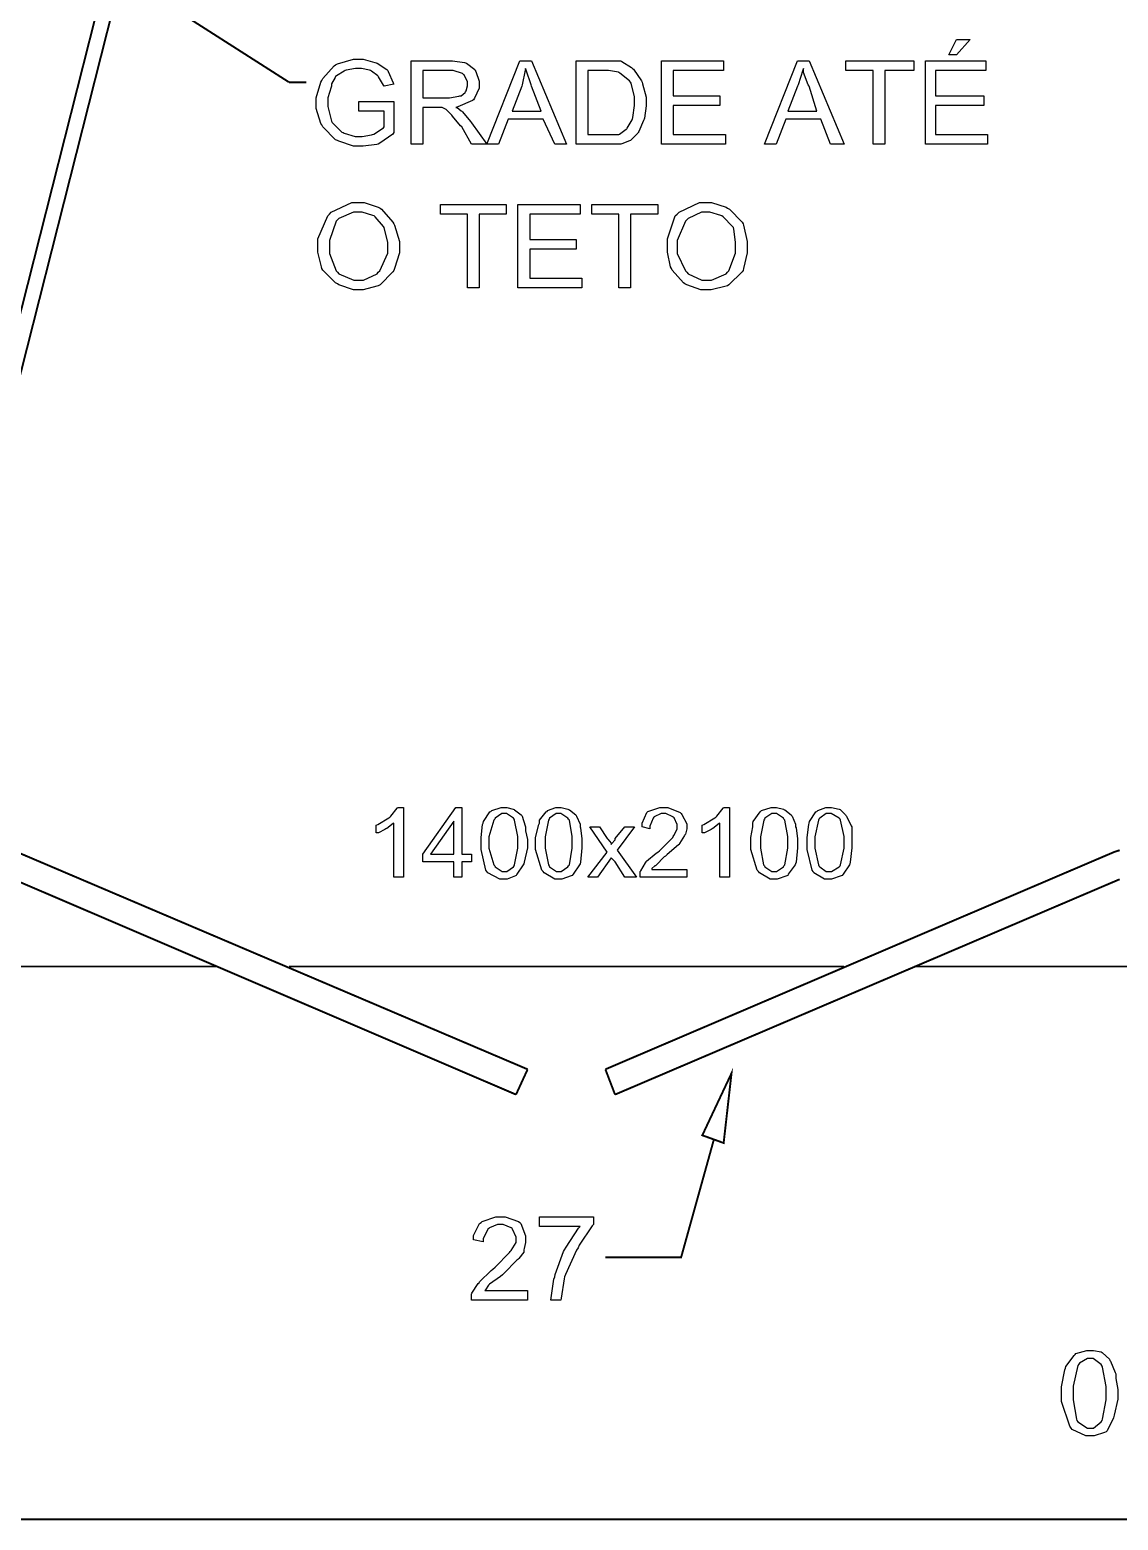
# Model space of a CAD drawing. Header units: metres. Extents: x -593 to 248, y 430 to 1024.
# Drawn here: x 4.02 to 27.8, y 624.34 to 656.92 of the extents above; entities that cross this region are included whole.
import ezdxf

# ---------------------------------------------------------------- set-up
doc = ezdxf.new("R2010")
doc.units = ezdxf.units.M
doc.header["$MEASUREMENT"] = 0
for name, color, linetype in [('C00-00-00-BLACK', 7, 'Continuous'), ('C00-7E-FF', 150, 'Continuous'), ('CFF-7E-00', 30, 'Continuous')]:
    doc.layers.add(name, color=color, linetype=linetype)

msp = doc.modelspace()

# ---------------------------------------------------------------- linework, layer by layer
at = {"layer": 'C00-00-00-BLACK', "const_width": 0.0423}
for points in [[(1.583, 641.913), (6.673, 662.004)], [(1.921, 641.913), (7.011, 662.004)], [(9.685, 655.774), (10.065, 655.774)], [(14.899, 634.199), (3.747, 638.946)], [(16.598, 634.199), (27.708, 638.946)], [(27.708, 638.946), (27.835, 638.988)], [(3.662, 638.353), (14.645, 633.647)], [(27.835, 638.353), (16.809, 633.647)], [(-36.544, 636.446), (8.115, 636.446)], [(9.685, 636.446), (21.812, 636.446)], [(23.34, 636.446), (49.422, 636.446)], [(14.645, 633.647), (14.899, 634.199)], [(16.809, 633.647), (16.598, 634.199)], [(61.511, 624.365), (-48.633, 624.365)]]:
    msp.add_lwpolyline(points, dxfattribs=at)
at = {"layer": 'C00-7E-FF', "const_width": 0.0423}
for points in [[(1.455, 661.031), (9.685, 655.774)], [(18.971, 632.673), (18.252, 630.087), (16.598, 630.087)]]:
    msp.add_lwpolyline(points, dxfattribs=at)
msp.add_lwpolyline([(18.716, 632.757), (19.354, 634.114), (19.182, 632.589), (18.716, 632.757)], close=True, dxfattribs=at)
at = {"layer": 'C00-7E-FF'}
msp.add_lwpolyline([(18.716, 632.757), (19.354, 634.114), (19.182, 632.589), (18.716, 632.757)], close=True, dxfattribs=at)
at = {"layer": 'CFF-7E-00'}
for points in [[(24.104, 656.369), (24.272, 656.707), (24.57, 656.707), (24.272, 656.369), (24.104, 656.369)], [(11.21, 655.139), (11.21, 655.35), (11.972, 655.35), (11.972, 654.673), (11.95, 654.641), (11.666, 654.441), (11.634, 654.42), (11.601, 654.41), (11.308, 654.377), (11.21, 654.377), (11.093, 654.377), (10.777, 654.483), (10.745, 654.503), (10.701, 654.514), (10.424, 654.801), (10.404, 654.843), (10.382, 654.874), (10.277, 655.201), (10.277, 655.308), (10.277, 655.435), (10.382, 655.774), (10.404, 655.815), (10.424, 655.858), (10.67, 656.134), (10.703, 656.155), (10.744, 656.176), (11.093, 656.281), (11.21, 656.281), (11.305, 656.281), (11.56, 656.208), (11.592, 656.197), (11.612, 656.188), (11.823, 656.05), (11.845, 656.027), (11.855, 656.007), (11.961, 655.763), (11.972, 655.732), (11.761, 655.689), (11.75, 655.711), (11.644, 655.891), (11.634, 655.901), (11.624, 655.912), (11.486, 656.018), (11.465, 656.027), (11.443, 656.039), (11.268, 656.071), (11.21, 656.071), (11.136, 656.071), (10.935, 656.039), (10.914, 656.027), (10.892, 656.018), (10.724, 655.912), (10.703, 655.901), (10.692, 655.88), (10.615, 655.737), (10.615, 655.689), (10.604, 655.668), (10.531, 655.43), (10.531, 655.35), (10.531, 655.245), (10.604, 654.949), (10.615, 654.926), (10.626, 654.895), (10.841, 654.684), (10.872, 654.673), (10.893, 654.663), (11.13, 654.587), (11.21, 654.587), (11.283, 654.587), (11.484, 654.621), (11.506, 654.631), (11.538, 654.641), (11.75, 654.779), (11.761, 654.8), (11.761, 655.139), (11.21, 655.139)], [(12.357, 654.42), (12.357, 656.238), (13.16, 656.238), (13.255, 656.238), (13.522, 656.208), (13.544, 656.197), (13.565, 656.188), (13.744, 656.05), (13.755, 656.027), (13.765, 656.007), (13.841, 655.8), (13.841, 655.732), (13.841, 655.647), (13.735, 655.424), (13.714, 655.392), (13.692, 655.372), (13.371, 655.234), (13.33, 655.223), (13.361, 655.223), (13.447, 655.15), (13.458, 655.139), (13.478, 655.129), (13.649, 654.917), (13.671, 654.884), (14.01, 654.42), (13.671, 654.42), (13.458, 654.8), (13.435, 654.822), (13.255, 655.033), (13.245, 655.053), (13.234, 655.064), (13.128, 655.171), (13.119, 655.18), (13.119, 655.18), (13.043, 655.213), (13.033, 655.223), (13.001, 655.223), (12.93, 655.223), (12.906, 655.223), (12.61, 655.223), (12.61, 654.42), (12.357, 654.42)], [(14.01, 654.42), (14.729, 656.238), (14.986, 656.238), (15.748, 654.42), (15.494, 654.42), (15.241, 654.969), (14.476, 654.969), (14.264, 654.42), (14.01, 654.42)], [(14.56, 655.139), (15.198, 655.139), (14.986, 655.689), (14.975, 655.72), (14.866, 656.039), (14.856, 656.071), (14.845, 656.039), (14.782, 655.72), (14.772, 655.689), (14.56, 655.139)], [(15.96, 654.42), (15.96, 656.238), (16.598, 656.238), (16.682, 656.238), (16.873, 656.238), (16.936, 656.238), (16.956, 656.229), (17.168, 656.092), (17.191, 656.071), (17.212, 656.061), (17.39, 655.806), (17.402, 655.774), (17.411, 655.742), (17.487, 655.449), (17.487, 655.35), (17.487, 655.255), (17.454, 654.991), (17.444, 654.969), (17.433, 654.938), (17.327, 654.695), (17.317, 654.673), (17.306, 654.663), (17.158, 654.514), (17.148, 654.503), (17.126, 654.494), (16.956, 654.43), (16.936, 654.42), (16.861, 654.42), (16.695, 654.42), (16.639, 654.42), (15.96, 654.42)], [(17.825, 654.42), (17.825, 656.238), (19.182, 656.238), (19.182, 656.027), (18.082, 656.027), (18.082, 655.478), (19.098, 655.478), (19.098, 655.266), (18.082, 655.266), (18.082, 654.631), (19.225, 654.631), (19.225, 654.42), (17.825, 654.42)], [(20.074, 654.42), (20.797, 656.238), (21.05, 656.238), (21.812, 654.42), (21.516, 654.42), (21.304, 654.969), (20.539, 654.969), (20.328, 654.42), (20.074, 654.42)], [(20.582, 655.139), (21.22, 655.139), (21.05, 655.689), (21.029, 655.72), (20.924, 655.983), (20.924, 656.071), (20.913, 656.039), (20.807, 655.72), (20.797, 655.689), (20.582, 655.139)], [(22.451, 654.42), (22.451, 656.027), (21.855, 656.027), (21.855, 656.238), (23.34, 656.238), (23.34, 656.027), (22.704, 656.027), (22.704, 654.42), (22.451, 654.42)], [(23.593, 654.42), (23.593, 656.238), (24.908, 656.238), (24.908, 656.027), (23.808, 656.027), (23.808, 655.478), (24.866, 655.478), (24.866, 655.266), (23.808, 655.266), (23.808, 654.631), (24.95, 654.631), (24.95, 654.42), (23.593, 654.42)], [(12.61, 655.435), (13.119, 655.435), (13.192, 655.435), (13.393, 655.468), (13.415, 655.478), (13.447, 655.478), (13.532, 655.552), (13.544, 655.562), (13.554, 655.584), (13.587, 655.696), (13.587, 655.732), (13.587, 655.785), (13.51, 655.933), (13.499, 655.942), (13.477, 655.964), (13.27, 656.027), (13.203, 656.027), (12.61, 656.027), (12.61, 655.435)], [(16.214, 654.631), (16.598, 654.631), (16.671, 654.631), (16.838, 654.631), (16.894, 654.631), (16.904, 654.641), (17.051, 654.748), (17.063, 654.757), (17.072, 654.768), (17.18, 654.949), (17.191, 654.969), (17.2, 655.001), (17.232, 655.263), (17.232, 655.35), (17.232, 655.456), (17.158, 655.753), (17.148, 655.774), (17.126, 655.806), (16.915, 655.975), (16.894, 655.985), (16.883, 655.996), (16.668, 656.027), (16.598, 656.027), (16.214, 656.027), (16.214, 654.631)], [(10.318, 652.171), (10.318, 652.351), (10.531, 652.851), (10.573, 652.893), (10.605, 652.935), (11.058, 653.146), (11.21, 653.146), (11.326, 653.146), (11.633, 653.042), (11.676, 653.019), (11.707, 652.999), (11.95, 652.712), (11.972, 652.68), (11.993, 652.649), (12.102, 652.291), (12.102, 652.171), (12.102, 652.044), (11.993, 651.705), (11.972, 651.662), (11.95, 651.63), (11.676, 651.345), (11.634, 651.323), (11.601, 651.313), (11.308, 651.239), (11.21, 651.239), (11.093, 651.239), (10.777, 651.345), (10.745, 651.366), (10.701, 651.388), (10.424, 651.663), (10.404, 651.705), (10.393, 651.736), (10.318, 652.063), (10.318, 652.171)], [(17.956, 652.171), (17.956, 652.351), (18.123, 652.851), (18.166, 652.893), (18.208, 652.935), (18.653, 653.146), (18.802, 653.146), (18.917, 653.146), (19.236, 653.042), (19.268, 653.019), (19.31, 652.999), (19.587, 652.712), (19.609, 652.68), (19.619, 652.649), (19.693, 652.291), (19.693, 652.171), (19.693, 652.044), (19.619, 651.705), (19.609, 651.662), (19.587, 651.63), (19.299, 651.345), (19.268, 651.323), (19.236, 651.313), (18.909, 651.239), (18.802, 651.239), (18.684, 651.239), (18.377, 651.345), (18.336, 651.366), (18.304, 651.388), (18.06, 651.663), (18.04, 651.705), (18.018, 651.736), (17.956, 652.063), (17.956, 652.171)], [(10.573, 652.171), (10.573, 652.033), (10.713, 651.651), (10.745, 651.619), (10.777, 651.588), (11.101, 651.45), (11.21, 651.45), (11.316, 651.45), (11.612, 651.588), (11.634, 651.619), (11.666, 651.651), (11.845, 652.041), (11.845, 652.171), (11.845, 652.278), (11.771, 652.565), (11.761, 652.596), (11.75, 652.618), (11.57, 652.829), (11.549, 652.85), (11.517, 652.861), (11.286, 652.934), (11.21, 652.934), (11.093, 652.934), (10.777, 652.797), (10.745, 652.766), (10.713, 652.734), (10.573, 652.312), (10.573, 652.171)], [(13.587, 651.28), (13.587, 652.893), (12.992, 652.893), (12.992, 653.103), (14.433, 653.103), (14.433, 652.893), (13.841, 652.893), (13.841, 651.28), (13.587, 651.28)], [(14.687, 651.28), (14.687, 653.101), (16.044, 653.101), (16.044, 652.89), (14.945, 652.89), (14.945, 652.339), (15.96, 652.339), (15.96, 652.128), (14.945, 652.128), (14.945, 651.493), (16.087, 651.493), (16.087, 651.28), (14.687, 651.28)], [(16.894, 651.28), (16.894, 652.893), (16.299, 652.893), (16.299, 653.103), (17.741, 653.103), (17.741, 652.893), (17.148, 652.893), (17.148, 651.28), (16.894, 651.28)], [(18.166, 652.171), (18.166, 652.033), (18.347, 651.651), (18.379, 651.619), (18.41, 651.588), (18.704, 651.45), (18.802, 651.45), (18.917, 651.45), (19.236, 651.588), (19.268, 651.619), (19.299, 651.651), (19.44, 652.041), (19.44, 652.171), (19.44, 652.278), (19.407, 652.565), (19.397, 652.596), (19.375, 652.618), (19.172, 652.829), (19.141, 652.85), (19.119, 652.861), (18.88, 652.934), (18.802, 652.934), (18.696, 652.934), (18.41, 652.797), (18.379, 652.766), (18.347, 652.734), (18.166, 652.312), (18.166, 652.171)], [(12.187, 638.396), (11.972, 638.396), (11.972, 639.581), (11.961, 639.571), (11.825, 639.465), (11.804, 639.454), (11.782, 639.444), (11.639, 639.37), (11.592, 639.37), (11.592, 639.538), (11.624, 639.549), (11.866, 639.698), (11.888, 639.708), (11.909, 639.73), (12.047, 639.91), (12.057, 639.92), (12.187, 639.92), (12.187, 638.396)], [(13.288, 638.396), (13.288, 638.735), (12.61, 638.735), (12.61, 638.904), (13.33, 639.92), (13.458, 639.92), (13.458, 638.904), (13.671, 638.904), (13.671, 638.735), (13.458, 638.735), (13.458, 638.396), (13.288, 638.396)], [(13.883, 639.158), (13.883, 639.264), (13.914, 639.549), (13.925, 639.581), (13.934, 639.612), (14.072, 639.825), (14.094, 639.834), (14.115, 639.857), (14.322, 639.92), (14.39, 639.92), (14.443, 639.92), (14.581, 639.888), (14.603, 639.877), (14.612, 639.867), (14.761, 639.761), (14.772, 639.75), (14.782, 639.73), (14.845, 639.519), (14.856, 639.497), (14.856, 639.413), (14.899, 639.223), (14.899, 639.158), (14.899, 639.042), (14.823, 638.724), (14.814, 638.692), (14.802, 638.671), (14.666, 638.461), (14.645, 638.438), (14.634, 638.429), (14.451, 638.353), (14.39, 638.353), (14.295, 638.353), (14.031, 638.491), (14.01, 638.522), (13.988, 638.554), (13.883, 639.007), (13.883, 639.158)], [(14.053, 639.158), (14.053, 639.031), (14.158, 638.671), (14.18, 638.649), (14.189, 638.628), (14.34, 638.522), (14.39, 638.522), (14.443, 638.522), (14.592, 638.628), (14.603, 638.649), (14.612, 638.671), (14.687, 639.036), (14.687, 639.158), (14.687, 639.286), (14.612, 639.646), (14.603, 639.666), (14.592, 639.688), (14.44, 639.793), (14.39, 639.793), (14.337, 639.793), (14.189, 639.688), (14.18, 639.666), (14.158, 639.646), (14.053, 639.28), (14.053, 639.158)], [(15.071, 639.158), (15.071, 639.264), (15.144, 639.549), (15.155, 639.581), (15.155, 639.644), (15.303, 639.825), (15.325, 639.834), (15.334, 639.857), (15.516, 639.92), (15.579, 639.92), (15.631, 639.92), (15.78, 639.888), (15.791, 639.877), (15.811, 639.867), (15.949, 639.761), (15.96, 639.75), (15.97, 639.73), (16.044, 639.556), (16.044, 639.497), (16.054, 639.476), (16.087, 639.238), (16.087, 639.158), (16.087, 639.042), (16.054, 638.724), (16.044, 638.692), (16.033, 638.671), (15.895, 638.461), (15.875, 638.438), (15.853, 638.429), (15.646, 638.353), (15.579, 638.353), (15.493, 638.353), (15.261, 638.491), (15.241, 638.522), (15.208, 638.554), (15.071, 639.007), (15.071, 639.158)], [(15.282, 639.158), (15.282, 639.031), (15.357, 638.671), (15.368, 638.649), (15.377, 638.628), (15.527, 638.522), (15.579, 638.522), (15.631, 638.522), (15.78, 638.628), (15.791, 638.649), (15.811, 638.671), (15.875, 639.036), (15.875, 639.158), (15.875, 639.286), (15.811, 639.646), (15.791, 639.666), (15.78, 639.688), (15.628, 639.793), (15.579, 639.793), (15.525, 639.793), (15.377, 639.688), (15.368, 639.666), (15.357, 639.646), (15.282, 639.28), (15.282, 639.158)], [(18.379, 638.565), (18.379, 638.396), (17.36, 638.396), (17.36, 638.427), (17.36, 638.499), (17.36, 638.522), (17.37, 638.534), (17.476, 638.714), (17.487, 638.735), (17.497, 638.746), (17.709, 638.925), (17.741, 638.946), (17.783, 638.978), (18.071, 639.264), (18.082, 639.285), (18.092, 639.307), (18.166, 639.45), (18.166, 639.497), (18.166, 639.55), (18.103, 639.698), (18.082, 639.708), (18.071, 639.719), (17.92, 639.793), (17.87, 639.793), (17.816, 639.793), (17.666, 639.719), (17.656, 639.708), (17.645, 639.687), (17.571, 639.513), (17.571, 639.454), (17.402, 639.497), (17.402, 639.582), (17.506, 639.814), (17.528, 639.834), (17.549, 639.845), (17.789, 639.92), (17.87, 639.92), (17.965, 639.92), (18.23, 639.815), (18.252, 639.793), (18.272, 639.772), (18.379, 639.565), (18.379, 639.497), (18.379, 639.455), (18.345, 639.338), (18.336, 639.327), (18.325, 639.307), (18.219, 639.137), (18.209, 639.115), (18.198, 639.105), (17.945, 638.893), (17.913, 638.861), (17.88, 638.841), (17.708, 638.66), (17.698, 638.649), (17.676, 638.649), (17.614, 638.587), (17.614, 638.565), (18.379, 638.565)], [(19.312, 638.396), (19.098, 638.396), (19.098, 639.581), (19.087, 639.571), (18.949, 639.465), (18.928, 639.454), (18.906, 639.444), (18.763, 639.37), (18.716, 639.37), (18.716, 639.538), (18.748, 639.549), (18.992, 639.698), (19.014, 639.708), (19.034, 639.73), (19.171, 639.91), (19.182, 639.92), (19.312, 639.92), (19.312, 638.396)], [(19.777, 639.158), (19.777, 639.264), (19.82, 639.502), (19.82, 639.581), (19.829, 639.612), (19.978, 639.825), (19.99, 639.834), (20.01, 639.857), (20.217, 639.92), (20.286, 639.92), (20.338, 639.92), (20.487, 639.888), (20.498, 639.877), (20.519, 639.867), (20.656, 639.761), (20.667, 639.75), (20.677, 639.73), (20.754, 639.556), (20.754, 639.497), (20.764, 639.476), (20.797, 639.238), (20.797, 639.158), (20.797, 639.042), (20.764, 638.724), (20.754, 638.692), (20.742, 638.671), (20.592, 638.461), (20.582, 638.438), (20.56, 638.429), (20.353, 638.353), (20.286, 638.353), (20.2, 638.353), (19.967, 638.491), (19.947, 638.522), (19.915, 638.554), (19.777, 639.007), (19.777, 639.158)], [(19.99, 639.158), (19.99, 639.031), (20.051, 638.671), (20.074, 638.649), (20.083, 638.628), (20.235, 638.522), (20.286, 638.522), (20.338, 638.522), (20.487, 638.628), (20.498, 638.649), (20.519, 638.671), (20.582, 639.036), (20.582, 639.158), (20.582, 639.286), (20.519, 639.646), (20.498, 639.666), (20.487, 639.688), (20.335, 639.793), (20.286, 639.793), (20.232, 639.793), (20.083, 639.688), (20.074, 639.666), (20.063, 639.646), (19.99, 639.28), (19.99, 639.158)], [(21.008, 639.158), (21.008, 639.264), (21.04, 639.549), (21.05, 639.581), (21.06, 639.612), (21.198, 639.825), (21.22, 639.834), (21.241, 639.857), (21.415, 639.92), (21.474, 639.92), (21.537, 639.92), (21.705, 639.888), (21.727, 639.877), (21.737, 639.867), (21.844, 639.761), (21.855, 639.75), (21.865, 639.73), (21.971, 639.519), (21.982, 639.497), (21.982, 639.413), (21.982, 639.223), (21.982, 639.158), (21.982, 639.042), (21.949, 638.724), (21.939, 638.692), (21.929, 638.671), (21.791, 638.461), (21.77, 638.438), (21.748, 638.429), (21.541, 638.353), (21.474, 638.353), (21.388, 638.353), (21.155, 638.491), (21.135, 638.522), (21.113, 638.554), (21.008, 639.007), (21.008, 639.158)], [(21.177, 639.158), (21.177, 639.031), (21.252, 638.671), (21.263, 638.649), (21.283, 638.628), (21.425, 638.522), (21.474, 638.522), (21.537, 638.522), (21.705, 638.628), (21.727, 638.649), (21.737, 638.671), (21.812, 639.036), (21.812, 639.158), (21.812, 639.286), (21.737, 639.646), (21.727, 639.666), (21.705, 639.688), (21.532, 639.793), (21.474, 639.793), (21.42, 639.793), (21.283, 639.688), (21.263, 639.666), (21.252, 639.646), (21.177, 639.28), (21.177, 639.158)], [(13.288, 638.904), (13.288, 639.623), (12.78, 638.904), (13.288, 638.904)], [(16.214, 638.396), (16.639, 638.946), (16.256, 639.497), (16.47, 639.497), (16.639, 639.242), (16.649, 639.232), (16.725, 639.145), (16.725, 639.115), (16.735, 639.126), (16.809, 639.213), (16.809, 639.242), (17.021, 639.497), (17.232, 639.497), (16.852, 638.988), (17.275, 638.396), (17.021, 638.396), (16.809, 638.735), (16.725, 638.819), (16.429, 638.396), (16.214, 638.396)], [(14.899, 629.365), (14.899, 629.153), (13.671, 629.153), (13.671, 629.186), (13.671, 629.258), (13.671, 629.281), (13.681, 629.304), (13.819, 629.514), (13.841, 629.535), (13.85, 629.557), (14.105, 629.8), (14.137, 629.831), (14.189, 629.875), (14.506, 630.194), (14.517, 630.214), (14.538, 630.236), (14.645, 630.411), (14.645, 630.469), (14.645, 630.533), (14.57, 630.702), (14.56, 630.723), (14.538, 630.734), (14.364, 630.807), (14.306, 630.807), (14.243, 630.807), (14.063, 630.734), (14.053, 630.723), (14.031, 630.702), (13.925, 630.495), (13.925, 630.426), (13.714, 630.469), (13.714, 630.564), (13.85, 630.829), (13.883, 630.849), (13.904, 630.872), (14.206, 630.976), (14.306, 630.976), (14.411, 630.976), (14.698, 630.872), (14.729, 630.849), (14.75, 630.829), (14.856, 630.56), (14.856, 630.469), (14.856, 630.417), (14.823, 630.279), (14.814, 630.257), (14.814, 630.205), (14.708, 630.067), (14.687, 630.045), (14.665, 630.024), (14.381, 629.736), (14.349, 629.704), (14.306, 629.673), (14.063, 629.503), (14.053, 629.492), (14.042, 629.482), (13.977, 629.377), (13.967, 629.365), (14.899, 629.365)], [(15.155, 630.765), (15.155, 630.976), (16.341, 630.976), (16.341, 630.807), (16.309, 630.775), (16.023, 630.353), (16.003, 630.3), (15.97, 630.247), (15.727, 629.716), (15.707, 629.662), (15.696, 629.62), (15.631, 629.196), (15.621, 629.153), (15.409, 629.153), (15.409, 629.153), (15.472, 629.609), (15.494, 629.662), (15.504, 629.716), (15.684, 630.216), (15.707, 630.257), (15.738, 630.311), (16.012, 630.724), (16.044, 630.765), (15.155, 630.765)], [(26.564, 627.119), (26.564, 627.257), (26.638, 627.628), (26.649, 627.669), (26.659, 627.701), (26.838, 627.947), (26.86, 627.968), (26.881, 627.99), (27.119, 628.054), (27.199, 628.054), (27.263, 628.054), (27.431, 628.022), (27.453, 628.011), (27.463, 628.001), (27.611, 627.861), (27.622, 627.838), (27.632, 627.818), (27.738, 627.574), (27.749, 627.542), (27.749, 627.438), (27.792, 627.199), (27.792, 627.119), (27.792, 626.992), (27.718, 626.643), (27.708, 626.611), (27.697, 626.579), (27.559, 626.295), (27.538, 626.273), (27.507, 626.263), (27.275, 626.188), (27.199, 626.188), (27.093, 626.188), (26.797, 626.325), (26.776, 626.357), (26.745, 626.4), (26.564, 626.94), (26.564, 627.119)], [(26.819, 627.119), (26.819, 626.972), (26.892, 626.549), (26.903, 626.526), (26.924, 626.495), (27.131, 626.357), (27.199, 626.357), (27.263, 626.357), (27.431, 626.495), (27.453, 626.526), (27.463, 626.549), (27.538, 626.977), (27.538, 627.119), (27.538, 627.268), (27.463, 627.691), (27.453, 627.712), (27.431, 627.744), (27.257, 627.881), (27.199, 627.881), (27.136, 627.881), (26.956, 627.776), (26.946, 627.754), (26.924, 627.723), (26.819, 627.271), (26.819, 627.119)]]:
    msp.add_lwpolyline(points, close=True, dxfattribs=at)

doc.saveas('drawing.dxf')
